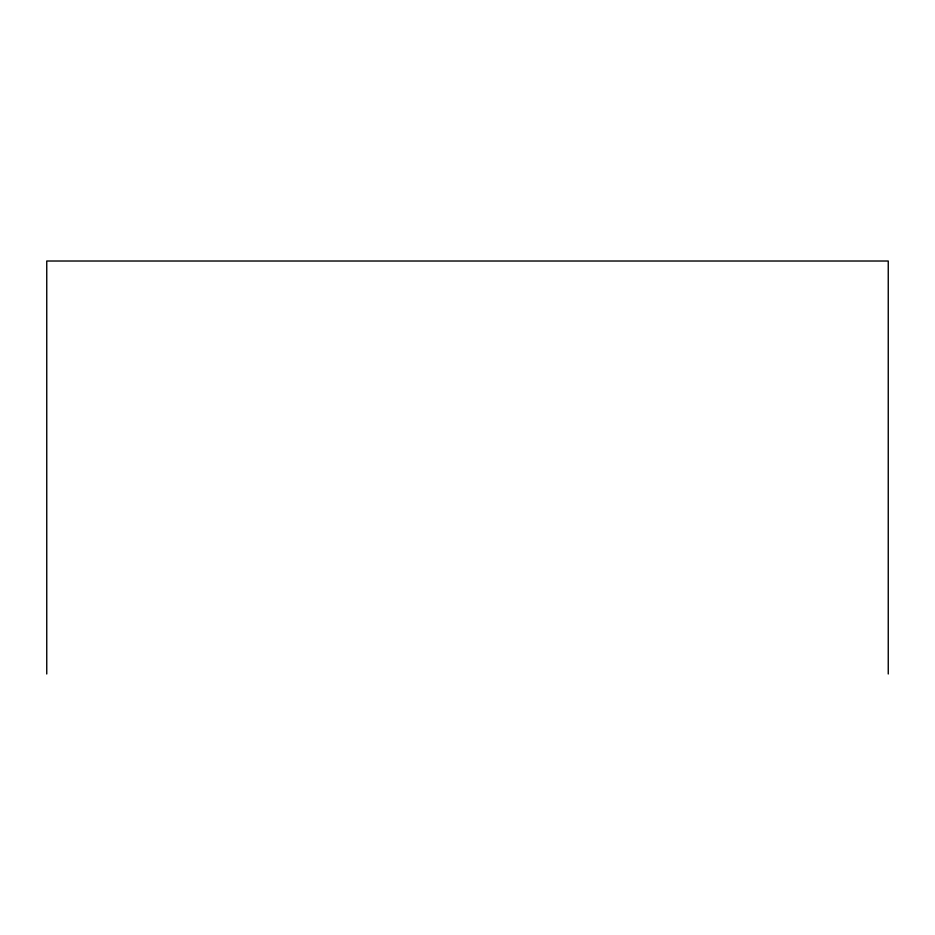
<?xml version="1.0" encoding="UTF-8"?>
<svg xmlns="http://www.w3.org/2000/svg" width="935" height="935" viewBox="0 0 935 935"><rect width="100%" height="100%" fill="white"/><g stroke="black" fill="none" stroke-linecap="round" stroke-linejoin="round"><path stroke-width="1.4" d="M888.25 673.983L888.25 261.017L46.75 261.017L46.75 673.983"/></g></svg>
